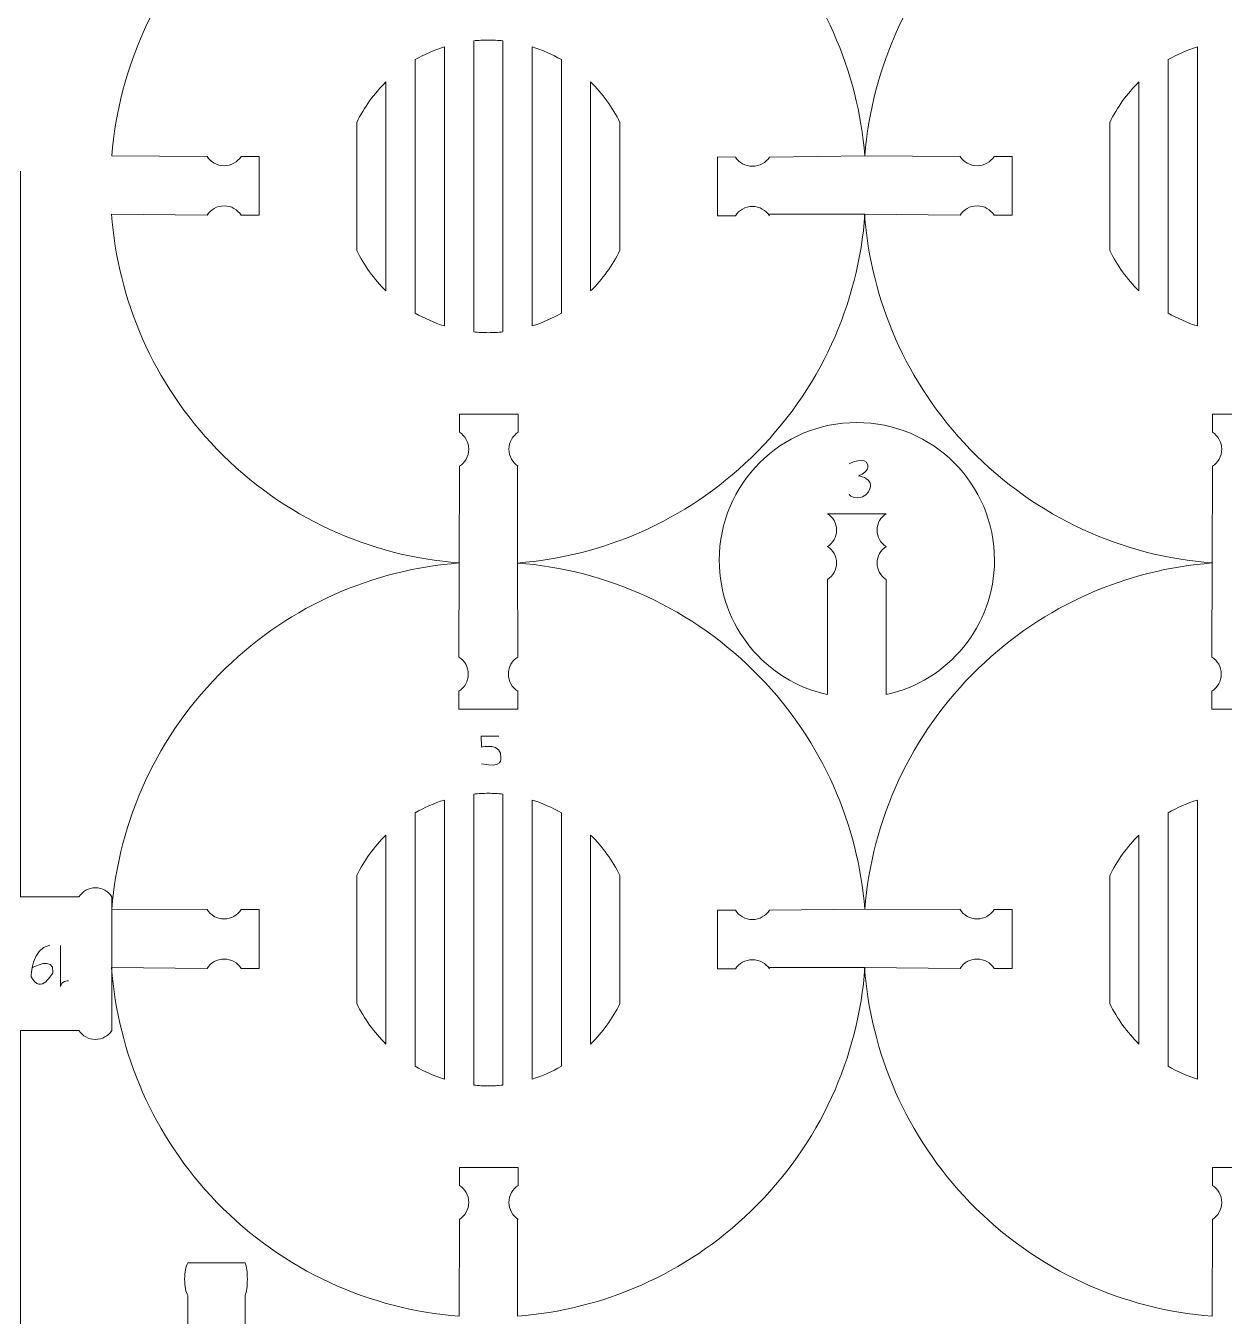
# Model space of a CAD drawing. Header units: centimetres. Extents: x -25 to 25, y -32.5 to 32.5.
# Drawn here: x -5.34 to 0.92, y 7.6 to 14.35 of the extents above; entities that cross this region are included whole.
import ezdxf

# ---------------------------------------------------------------- set-up
doc = ezdxf.new("R2010")
doc.units = ezdxf.units.CM
doc.header["$MEASUREMENT"] = 0
doc.layers.add('Capa 1', color=7, linetype='Continuous')

msp = doc.modelspace()

# ---------------------------------------------------------------- linework, layer by layer
at = {"layer": 'Capa 1', "color": 250, "lineweight": 9}
for points, knots in [([(-3.07836, 14.99002), (-3.07836, 14.99002), (-3.07781, 15.48221), (-3.07781, 15.48221), (-3.07781, 15.48221), (-3.52085, 15.44806), (-3.95504, 15.26498), (-4.29917, 14.93166), (-4.29917, 14.93166), (-4.65779, 14.58432), (-4.85638, 14.13403), (-4.89366, 13.67266), (-4.89366, 13.67266), (-4.89366, 13.67266), (-4.39528, 13.6696), (-4.39528, 13.6696)], [0, 0, 0, 0, 0.2, 0.2, 0.2, 0.2, 0.4, 0.4, 0.4, 0.4, 0.6, 0.6, 0.6, 0.6, 1, 1, 1, 1]), ([(-1.45425, 13.66634), (-1.45425, 13.66634), (-0.95574, 13.67266), (-0.95574, 13.67266), (-0.95574, 13.67266), (-0.99126, 14.11329), (-1.17419, 14.54473), (-1.50576, 14.88707), (-1.50576, 14.88707), (-1.85488, 15.2475), (-2.30798, 15.44625), (-2.77181, 15.4821), (-2.77181, 15.4821), (-2.77181, 15.4821), (-2.77099, 14.99002), (-2.77099, 14.99002)], [0, 0, 0, 0, 0.2, 0.2, 0.2, 0.2, 0.4, 0.4, 0.4, 0.4, 0.6, 0.6, 0.6, 0.6, 1, 1, 1, 1]), ([(0.85957, 14.99002), (0.85957, 14.99002), (0.86012, 15.48221), (0.86012, 15.48221), (0.86012, 15.48221), (0.41707, 15.44806), (-0.01711, 15.26498), (-0.36125, 14.93166), (-0.36125, 14.93166), (-0.71986, 14.58432), (-0.91846, 14.13403), (-0.95574, 13.67266), (-0.95574, 13.67266), (-0.95574, 13.67266), (-0.45735, 13.6696), (-0.45735, 13.6696)], [0, 0, 0, 0, 0.2, 0.2, 0.2, 0.2, 0.4, 0.4, 0.4, 0.4, 0.6, 0.6, 0.6, 0.6, 1, 1, 1, 1]), ([(-3.15417, 14.24265), (-3.15417, 14.24265), (-3.15417, 12.78266), (-3.15417, 12.78266), (-3.15417, 12.78266), (-3.20795, 12.79954), (-3.25917, 12.82219), (-3.3071, 12.8499), (-3.3071, 12.8499), (-3.3071, 12.8499), (-3.3071, 14.17541), (-3.3071, 14.17541), (-3.3071, 14.17541), (-3.25917, 14.20313), (-3.20795, 14.22577), (-3.15417, 14.24265)], [0, 0, 0, 0, 0.2, 0.2, 0.2, 0.2, 0.4, 0.4, 0.4, 0.4, 0.6, 0.6, 0.6, 0.6, 1, 1, 1, 1]), ([(-2.84832, 14.27386), (-2.84832, 14.27386), (-2.84832, 12.75145), (-2.84832, 12.75145), (-2.84832, 12.75145), (-2.87348, 12.74895), (-2.89899, 12.74766), (-2.92481, 12.74766), (-2.92481, 12.74766), (-2.9506, 12.74766), (-2.9761, 12.74895), (-3.00124, 12.75145), (-3.00124, 12.75145), (-3.00124, 12.75145), (-3.00124, 14.27386), (-3.00124, 14.27386), (-3.00124, 14.27386), (-2.9761, 14.27636), (-2.9506, 14.27766), (-2.92481, 14.27766), (-2.92481, 14.27766), (-2.89899, 14.27766), (-2.87348, 14.27636), (-2.84832, 14.27386)], [0, 0, 0, 0, 0.1428571, 0.1428571, 0.1428571, 0.1428571, 0.2857143, 0.2857143, 0.2857143, 0.2857143, 0.4285714, 0.4285714, 0.4285714, 0.4285714, 0.5714286, 0.5714286, 0.5714286, 0.5714286, 0.7142857, 0.7142857, 0.7142857, 0.7142857, 1, 1, 1, 1]), ([(-2.54246, 14.17538), (-2.54246, 14.17538), (-2.54246, 12.84993), (-2.54246, 12.84993), (-2.54246, 12.84993), (-2.5904, 12.82222), (-2.64161, 12.79957), (-2.69539, 12.78267), (-2.69539, 12.78267), (-2.69539, 12.78267), (-2.69539, 14.24264), (-2.69539, 14.24264), (-2.69539, 14.24264), (-2.64161, 14.22575), (-2.5904, 14.2031), (-2.54246, 14.17538)], [0, 0, 0, 0, 0.2, 0.2, 0.2, 0.2, 0.4, 0.4, 0.4, 0.4, 0.6, 0.6, 0.6, 0.6, 1, 1, 1, 1]), ([(0.78375, 14.24265), (0.78375, 14.24265), (0.78375, 12.78266), (0.78375, 12.78266), (0.78375, 12.78266), (0.72998, 12.79954), (0.67875, 12.82219), (0.63082, 12.8499), (0.63082, 12.8499), (0.63082, 12.8499), (0.63082, 14.17541), (0.63082, 14.17541), (0.63082, 14.17541), (0.67875, 14.20313), (0.72998, 14.22577), (0.78375, 14.24265)], [0, 0, 0, 0, 0.2, 0.2, 0.2, 0.2, 0.4, 0.4, 0.4, 0.4, 0.6, 0.6, 0.6, 0.6, 1, 1, 1, 1]), ([(-3.46003, 14.05917), (-3.46003, 14.05917), (-3.46003, 12.96614), (-3.46003, 12.96614), (-3.46003, 12.96614), (-3.52238, 13.02721), (-3.57432, 13.09884), (-3.61296, 13.17816), (-3.61296, 13.17816), (-3.61296, 13.17816), (-3.61296, 13.84716), (-3.61296, 13.84716), (-3.61296, 13.84716), (-3.57432, 13.92647), (-3.52238, 13.99811), (-3.46003, 14.05917)], [0, 0, 0, 0, 0.2, 0.2, 0.2, 0.2, 0.4, 0.4, 0.4, 0.4, 0.6, 0.6, 0.6, 0.6, 1, 1, 1, 1]), ([(-2.2366, 13.84705), (-2.2366, 13.84705), (-2.2366, 13.17826), (-2.2366, 13.17826), (-2.2366, 13.17826), (-2.27523, 13.09891), (-2.32719, 13.02728), (-2.38953, 12.96619), (-2.38953, 12.96619), (-2.38953, 12.96619), (-2.38953, 14.05912), (-2.38953, 14.05912), (-2.38953, 14.05912), (-2.32719, 13.99803), (-2.27523, 13.9264), (-2.2366, 13.84705)], [0, 0, 0, 0, 0.2, 0.2, 0.2, 0.2, 0.4, 0.4, 0.4, 0.4, 0.6, 0.6, 0.6, 0.6, 1, 1, 1, 1]), ([(0.47789, 14.05917), (0.47789, 14.05917), (0.47789, 12.96614), (0.47789, 12.96614), (0.47789, 12.96614), (0.41554, 13.02721), (0.3636, 13.09884), (0.32497, 13.17816), (0.32497, 13.17816), (0.32497, 13.17816), (0.32497, 13.84716), (0.32497, 13.84716), (0.32497, 13.84716), (0.3636, 13.92647), (0.41554, 13.99811), (0.47789, 14.05917)], [0, 0, 0, 0, 0.2, 0.2, 0.2, 0.2, 0.4, 0.4, 0.4, 0.4, 0.6, 0.6, 0.6, 0.6, 1, 1, 1, 1]), ([(-4.21728, 13.6696), (-4.23607, 13.64033), (-4.26892, 13.62093), (-4.30628, 13.62093), (-4.30628, 13.62093), (-4.34365, 13.62093), (-4.37649, 13.64033), (-4.39528, 13.6696)], [0, 0, 0, 0, 0.3333333, 0.3333333, 0.3333333, 0.3333333, 1, 1, 1, 1]), ([(-4.21728, 13.6696), (-4.21728, 13.6696), (-4.12385, 13.66972), (-4.12385, 13.66972), (-4.12385, 13.66972), (-4.12385, 13.66972), (-4.12385, 13.36224), (-4.12385, 13.36224), (-4.12385, 13.36224), (-4.12385, 13.36224), (-4.21729, 13.36224), (-4.21729, 13.36224)], [0, 0, 0, 0, 0.25, 0.25, 0.25, 0.25, 0.5, 0.5, 0.5, 0.5, 1, 1, 1, 1]), ([(-1.63225, 13.66634), (-1.63225, 13.66634), (-1.72568, 13.66645), (-1.72568, 13.66645), (-1.72568, 13.66645), (-1.72568, 13.66645), (-1.72568, 13.35897), (-1.72568, 13.35897), (-1.72568, 13.35897), (-1.72568, 13.35897), (-1.63224, 13.35897), (-1.63224, 13.35897)], [0, 0, 0, 0, 0.25, 0.25, 0.25, 0.25, 0.5, 0.5, 0.5, 0.5, 1, 1, 1, 1]), ([(-1.45426, 13.66634), (-1.47304, 13.63707), (-1.50589, 13.61767), (-1.54325, 13.61767), (-1.54325, 13.61767), (-1.58062, 13.61767), (-1.61346, 13.63707), (-1.63225, 13.66634)], [0, 0, 0, 0, 0.3333333, 0.3333333, 0.3333333, 0.3333333, 1, 1, 1, 1]), ([(-0.27936, 13.6696), (-0.29815, 13.64033), (-0.33099, 13.62093), (-0.36836, 13.62093), (-0.36836, 13.62093), (-0.40572, 13.62093), (-0.43857, 13.64033), (-0.45736, 13.6696)], [0, 0, 0, 0, 0.3333333, 0.3333333, 0.3333333, 0.3333333, 1, 1, 1, 1]), ([(-0.27936, 13.6696), (-0.27936, 13.6696), (-0.18592, 13.66972), (-0.18592, 13.66972), (-0.18592, 13.66972), (-0.18592, 13.66972), (-0.18592, 13.36224), (-0.18592, 13.36224), (-0.18592, 13.36224), (-0.18592, 13.36224), (-0.27937, 13.36224), (-0.27937, 13.36224)], [0, 0, 0, 0, 0.25, 0.25, 0.25, 0.25, 0.5, 0.5, 0.5, 0.5, 1, 1, 1, 1]), ([(-5.06546, 9.79803), (-5.4053, 9.79803), (-5.30116, 9.79803), (-5.37146, 9.79803), (-5.37146, 9.79803), (-5.37146, 9.79803), (-5.37145, 13.59152), (-5.37145, 13.59152)], [0, 0, 0, 0, 0.3333333, 0.3333333, 0.3333333, 0.3333333, 1, 1, 1, 1]), ([(-4.39528, 13.36224), (-4.39528, 13.36224), (-4.89478, 13.36665), (-4.89478, 13.36665), (-4.89478, 13.36665), (-4.862, 12.92117), (-4.67885, 12.48421), (-4.34377, 12.13826), (-4.34377, 12.13826), (-3.99467, 11.77785), (-3.5416, 11.57909), (-3.07781, 11.54324), (-3.07781, 11.54324), (-3.07781, 11.54324), (-3.07577, 12.04922), (-3.07577, 12.04922)], [0, 0, 0, 0, 0.2, 0.2, 0.2, 0.2, 0.4, 0.4, 0.4, 0.4, 0.6, 0.6, 0.6, 0.6, 1, 1, 1, 1]), ([(-4.21728, 13.36224), (-4.23607, 13.39151), (-4.26892, 13.41092), (-4.30628, 13.41092), (-4.30628, 13.41092), (-4.34365, 13.41092), (-4.37649, 13.39151), (-4.39528, 13.36224)], [0, 0, 0, 0, 0.3333333, 0.3333333, 0.3333333, 0.3333333, 1, 1, 1, 1]), ([(-2.77208, 12.05169), (-2.77208, 12.05169), (-2.7718, 11.54311), (-2.7718, 11.54311), (-2.7718, 11.54311), (-2.32872, 11.57727), (-1.89452, 11.76033), (-1.55037, 12.09366), (-1.55037, 12.09366), (-1.18812, 12.44451), (-0.98919, 12.9004), (-0.9548, 13.36665), (-0.9548, 13.36665), (-0.9548, 13.36665), (-1.45345, 13.36694), (-1.45345, 13.36694)], [0, 0, 0, 0, 0.2, 0.2, 0.2, 0.2, 0.4, 0.4, 0.4, 0.4, 0.6, 0.6, 0.6, 0.6, 1, 1, 1, 1]), ([(-1.45426, 13.35898), (-1.47304, 13.38825), (-1.50589, 13.40765), (-1.54325, 13.40765), (-1.54325, 13.40765), (-1.58062, 13.40765), (-1.61346, 13.38825), (-1.63225, 13.35898)], [0, 0, 0, 0, 0.3333333, 0.3333333, 0.3333333, 0.3333333, 1, 1, 1, 1]), ([(-0.45735, 13.36224), (-0.45735, 13.36224), (-0.95686, 13.36665), (-0.95686, 13.36665), (-0.95686, 13.36665), (-0.92408, 12.92117), (-0.74092, 12.48421), (-0.40584, 12.13826), (-0.40584, 12.13826), (-0.05675, 11.77785), (0.39632, 11.57909), (0.86012, 11.54324), (0.86012, 11.54324), (0.86012, 11.54324), (0.86216, 12.04922), (0.86216, 12.04922)], [0, 0, 0, 0, 0.2, 0.2, 0.2, 0.2, 0.4, 0.4, 0.4, 0.4, 0.6, 0.6, 0.6, 0.6, 1, 1, 1, 1]), ([(-0.27936, 13.36224), (-0.29815, 13.39151), (-0.33099, 13.41092), (-0.36836, 13.41092), (-0.36836, 13.41092), (-0.40572, 13.41092), (-0.43857, 13.39151), (-0.45736, 13.36224)], [0, 0, 0, 0, 0.3333333, 0.3333333, 0.3333333, 0.3333333, 1, 1, 1, 1]), ([(-3.07576, 12.22724), (-3.07576, 12.22724), (-3.07588, 12.32068), (-3.07588, 12.32068), (-3.07588, 12.32068), (-3.07588, 12.32068), (-2.7684, 12.32068), (-2.7684, 12.32068), (-2.7684, 12.32068), (-2.7684, 12.32068), (-2.7684, 12.22723), (-2.7684, 12.22723)], [0, 0, 0, 0, 0.25, 0.25, 0.25, 0.25, 0.5, 0.5, 0.5, 0.5, 1, 1, 1, 1]), ([(0.86216, 12.22724), (0.86216, 12.22724), (0.86205, 12.32068), (0.86205, 12.32068), (0.86205, 12.32068), (0.86205, 12.32068), (1.16953, 12.32068), (1.16953, 12.32068), (1.16953, 12.32068), (1.16953, 12.32068), (1.16953, 12.22723), (1.16953, 12.22723)], [0, 0, 0, 0, 0.25, 0.25, 0.25, 0.25, 0.5, 0.5, 0.5, 0.5, 1, 1, 1, 1]), ([(-3.07576, 12.04923), (-3.04649, 12.06802), (-3.02709, 12.10086), (-3.02709, 12.13823), (-3.02709, 12.13823), (-3.02709, 12.17559), (-3.04649, 12.20844), (-3.07576, 12.22722)], [0, 0, 0, 0, 0.3333333, 0.3333333, 0.3333333, 0.3333333, 1, 1, 1, 1]), ([(-2.7684, 12.04923), (-2.79767, 12.06802), (-2.81707, 12.10086), (-2.81707, 12.13823), (-2.81707, 12.13823), (-2.81707, 12.17559), (-2.79767, 12.20844), (-2.7684, 12.22722)], [0, 0, 0, 0, 0.3333333, 0.3333333, 0.3333333, 0.3333333, 1, 1, 1, 1]), ([(-1.15018, 11.4573), (-1.15018, 11.4573), (-1.15018, 10.85496), (-1.15018, 10.85496), (-1.15018, 10.85496), (-1.47413, 10.9251), (-1.71685, 11.21331), (-1.71685, 11.55827), (-1.71685, 11.55827), (-1.71685, 11.95574), (-1.39464, 12.27794), (-0.99718, 12.27794), (-0.99718, 12.27794), (-0.59972, 12.27794), (-0.27751, 11.95574), (-0.27751, 11.55827), (-0.27751, 11.55827), (-0.27751, 11.21331), (-0.52023, 10.92509), (-0.84418, 10.85496), (-0.84418, 10.85496), (-0.84418, 10.85496), (-0.84417, 11.45713), (-0.84417, 11.45713)], [0, 0, 0, 0, 0.1428571, 0.1428571, 0.1428571, 0.1428571, 0.2857143, 0.2857143, 0.2857143, 0.2857143, 0.4285714, 0.4285714, 0.4285714, 0.4285714, 0.5714286, 0.5714286, 0.5714286, 0.5714286, 0.7142857, 0.7142857, 0.7142857, 0.7142857, 1, 1, 1, 1]), ([(0.86216, 12.04923), (0.89143, 12.06802), (0.91084, 12.10086), (0.91084, 12.13823), (0.91084, 12.13823), (0.91084, 12.17559), (0.89143, 12.20844), (0.86216, 12.22722)], [0, 0, 0, 0, 0.3333333, 0.3333333, 0.3333333, 0.3333333, 1, 1, 1, 1]), ([(-1.15018, 11.80091), (-1.12193, 11.78278), (-1.1032, 11.75108), (-1.1032, 11.71501), (-1.1032, 11.71501), (-1.1032, 11.67894), (-1.12193, 11.64724), (-1.15018, 11.6291)], [0, 0, 0, 0, 0.3333333, 0.3333333, 0.3333333, 0.3333333, 1, 1, 1, 1]), ([(-0.84417, 11.80075), (-0.87242, 11.78261), (-0.89115, 11.75091), (-0.89115, 11.71485), (-0.89115, 11.71485), (-0.89115, 11.67878), (-0.87242, 11.64708), (-0.84417, 11.62894)], [0, 0, 0, 0, 0.3333333, 0.3333333, 0.3333333, 0.3333333, 1, 1, 1, 1]), ([(-1.15018, 11.6291), (-1.12193, 11.61097), (-1.1032, 11.57927), (-1.1032, 11.5432), (-1.1032, 11.5432), (-1.1032, 11.50713), (-1.12193, 11.47543), (-1.15018, 11.4573)], [0, 0, 0, 0, 0.3333333, 0.3333333, 0.3333333, 0.3333333, 1, 1, 1, 1]), ([(-0.84417, 11.62894), (-0.87242, 11.61081), (-0.89115, 11.5791), (-0.89115, 11.54304), (-0.89115, 11.54304), (-0.89115, 11.50697), (-0.87242, 11.47527), (-0.84417, 11.45713)], [0, 0, 0, 0, 0.3333333, 0.3333333, 0.3333333, 0.3333333, 1, 1, 1, 1]), ([(-3.07835, 11.05102), (-3.07835, 11.05102), (-3.0778, 11.54321), (-3.0778, 11.54321), (-3.0778, 11.54321), (-3.52084, 11.50906), (-3.95503, 11.32598), (-4.29916, 10.99267), (-4.29916, 10.99267), (-4.65778, 10.64533), (-4.85637, 10.19504), (-4.89365, 9.73367), (-4.89365, 9.73367), (-4.89365, 9.73367), (-4.39527, 9.73061), (-4.39527, 9.73061)], [0, 0, 0, 0, 0.2, 0.2, 0.2, 0.2, 0.4, 0.4, 0.4, 0.4, 0.6, 0.6, 0.6, 0.6, 1, 1, 1, 1]), ([(-1.45424, 9.72735), (-1.45424, 9.72735), (-0.95573, 9.73367), (-0.95573, 9.73367), (-0.95573, 9.73367), (-0.99125, 10.1743), (-1.17418, 10.60574), (-1.50575, 10.94807), (-1.50575, 10.94807), (-1.85487, 11.30851), (-2.30797, 11.50726), (-2.7718, 11.54311), (-2.7718, 11.54311), (-2.7718, 11.54311), (-2.77098, 11.05102), (-2.77098, 11.05102)], [0, 0, 0, 0, 0.2, 0.2, 0.2, 0.2, 0.4, 0.4, 0.4, 0.4, 0.6, 0.6, 0.6, 0.6, 1, 1, 1, 1]), ([(0.85958, 11.05102), (0.85958, 11.05102), (0.86013, 11.54321), (0.86013, 11.54321), (0.86013, 11.54321), (0.41708, 11.50906), (-0.0171, 11.32598), (-0.36124, 10.99267), (-0.36124, 10.99267), (-0.71985, 10.64533), (-0.91845, 10.19504), (-0.95573, 9.73367), (-0.95573, 9.73367), (-0.95573, 9.73367), (-0.45734, 9.73061), (-0.45734, 9.73061)], [0, 0, 0, 0, 0.2, 0.2, 0.2, 0.2, 0.4, 0.4, 0.4, 0.4, 0.6, 0.6, 0.6, 0.6, 1, 1, 1, 1]), ([(-3.07834, 10.87302), (-3.04907, 10.89181), (-3.02967, 10.92466), (-3.02967, 10.96202), (-3.02967, 10.96202), (-3.02967, 10.99939), (-3.04907, 11.03223), (-3.07834, 11.05102)], [0, 0, 0, 0, 0.3333333, 0.3333333, 0.3333333, 0.3333333, 1, 1, 1, 1]), ([(-2.77098, 10.87302), (-2.80025, 10.89181), (-2.81965, 10.92466), (-2.81965, 10.96202), (-2.81965, 10.96202), (-2.81965, 10.99939), (-2.80025, 11.03223), (-2.77098, 11.05102)], [0, 0, 0, 0, 0.3333333, 0.3333333, 0.3333333, 0.3333333, 1, 1, 1, 1]), ([(0.85958, 10.87302), (0.88885, 10.89181), (0.90826, 10.92466), (0.90826, 10.96202), (0.90826, 10.96202), (0.90826, 10.99939), (0.88885, 11.03223), (0.85958, 11.05102)], [0, 0, 0, 0, 0.3333333, 0.3333333, 0.3333333, 0.3333333, 1, 1, 1, 1]), ([(-3.07834, 10.87301), (-3.07834, 10.87301), (-3.07846, 10.77958), (-3.07846, 10.77958), (-3.07846, 10.77958), (-3.07846, 10.77958), (-2.77098, 10.77958), (-2.77098, 10.77958), (-2.77098, 10.77958), (-2.77098, 10.77958), (-2.77098, 10.87302), (-2.77098, 10.87302)], [0, 0, 0, 0, 0.25, 0.25, 0.25, 0.25, 0.5, 0.5, 0.5, 0.5, 1, 1, 1, 1]), ([(0.85958, 10.87301), (0.85958, 10.87301), (0.85947, 10.77958), (0.85947, 10.77958), (0.85947, 10.77958), (0.85947, 10.77958), (1.16694, 10.77958), (1.16694, 10.77958), (1.16694, 10.77958), (1.16694, 10.77958), (1.16694, 10.87302), (1.16694, 10.87302)], [0, 0, 0, 0, 0.25, 0.25, 0.25, 0.25, 0.5, 0.5, 0.5, 0.5, 1, 1, 1, 1]), ([(-2.84831, 10.33487), (-2.84831, 10.33487), (-2.84831, 8.81246), (-2.84831, 8.81246), (-2.84831, 8.81246), (-2.87347, 8.80996), (-2.89898, 8.80866), (-2.9248, 8.80866), (-2.9248, 8.80866), (-2.95059, 8.80866), (-2.97609, 8.80996), (-3.00123, 8.81246), (-3.00123, 8.81246), (-3.00123, 8.81246), (-3.00123, 10.33487), (-3.00123, 10.33487), (-3.00123, 10.33487), (-2.97609, 10.33737), (-2.95059, 10.33866), (-2.9248, 10.33866), (-2.9248, 10.33866), (-2.89898, 10.33866), (-2.87347, 10.33737), (-2.84831, 10.33487)], [0, 0, 0, 0, 0.1428571, 0.1428571, 0.1428571, 0.1428571, 0.2857143, 0.2857143, 0.2857143, 0.2857143, 0.4285714, 0.4285714, 0.4285714, 0.4285714, 0.5714286, 0.5714286, 0.5714286, 0.5714286, 0.7142857, 0.7142857, 0.7142857, 0.7142857, 1, 1, 1, 1]), ([(-3.15416, 10.30366), (-3.15416, 10.30366), (-3.15416, 8.84367), (-3.15416, 8.84367), (-3.15416, 8.84367), (-3.20794, 8.86055), (-3.25916, 8.88319), (-3.30709, 8.91091), (-3.30709, 8.91091), (-3.30709, 8.91091), (-3.30709, 10.23642), (-3.30709, 10.23642), (-3.30709, 10.23642), (-3.25916, 10.26413), (-3.20794, 10.28677), (-3.15416, 10.30366)], [0, 0, 0, 0, 0.2, 0.2, 0.2, 0.2, 0.4, 0.4, 0.4, 0.4, 0.6, 0.6, 0.6, 0.6, 1, 1, 1, 1]), ([(-2.54245, 10.23639), (-2.54245, 10.23639), (-2.54245, 8.91094), (-2.54245, 8.91094), (-2.54245, 8.91094), (-2.59039, 8.88322), (-2.6416, 8.86057), (-2.69538, 8.84368), (-2.69538, 8.84368), (-2.69538, 8.84368), (-2.69538, 10.30365), (-2.69538, 10.30365), (-2.69538, 10.30365), (-2.6416, 10.28675), (-2.59039, 10.2641), (-2.54245, 10.23639)], [0, 0, 0, 0, 0.2, 0.2, 0.2, 0.2, 0.4, 0.4, 0.4, 0.4, 0.6, 0.6, 0.6, 0.6, 1, 1, 1, 1]), ([(0.78376, 10.30366), (0.78376, 10.30366), (0.78376, 8.84367), (0.78376, 8.84367), (0.78376, 8.84367), (0.72999, 8.86055), (0.67876, 8.88319), (0.63083, 8.91091), (0.63083, 8.91091), (0.63083, 8.91091), (0.63083, 10.23642), (0.63083, 10.23642), (0.63083, 10.23642), (0.67876, 10.26413), (0.72999, 10.28677), (0.78376, 10.30366)], [0, 0, 0, 0, 0.2, 0.2, 0.2, 0.2, 0.4, 0.4, 0.4, 0.4, 0.6, 0.6, 0.6, 0.6, 1, 1, 1, 1]), ([(-3.46002, 10.12018), (-3.46002, 10.12018), (-3.46002, 9.02715), (-3.46002, 9.02715), (-3.46002, 9.02715), (-3.52237, 9.08821), (-3.57431, 9.15985), (-3.61295, 9.23916), (-3.61295, 9.23916), (-3.61295, 9.23916), (-3.61295, 9.90816), (-3.61295, 9.90816), (-3.61295, 9.90816), (-3.57431, 9.98748), (-3.52237, 10.05911), (-3.46002, 10.12018)], [0, 0, 0, 0, 0.2, 0.2, 0.2, 0.2, 0.4, 0.4, 0.4, 0.4, 0.6, 0.6, 0.6, 0.6, 1, 1, 1, 1]), ([(-2.23659, 9.90806), (-2.23659, 9.90806), (-2.23659, 9.23927), (-2.23659, 9.23927), (-2.23659, 9.23927), (-2.27522, 9.15992), (-2.32718, 9.08828), (-2.38952, 9.0272), (-2.38952, 9.0272), (-2.38952, 9.0272), (-2.38952, 10.12013), (-2.38952, 10.12013), (-2.38952, 10.12013), (-2.32718, 10.05904), (-2.27522, 9.9874), (-2.23659, 9.90806)], [0, 0, 0, 0, 0.2, 0.2, 0.2, 0.2, 0.4, 0.4, 0.4, 0.4, 0.6, 0.6, 0.6, 0.6, 1, 1, 1, 1]), ([(0.4779, 10.12018), (0.4779, 10.12018), (0.4779, 9.02715), (0.4779, 9.02715), (0.4779, 9.02715), (0.41555, 9.08821), (0.36361, 9.15985), (0.32498, 9.23916), (0.32498, 9.23916), (0.32498, 9.23916), (0.32498, 9.90816), (0.32498, 9.90816), (0.32498, 9.90816), (0.36361, 9.98748), (0.41555, 10.05911), (0.4779, 10.12018)], [0, 0, 0, 0, 0.2, 0.2, 0.2, 0.2, 0.4, 0.4, 0.4, 0.4, 0.6, 0.6, 0.6, 0.6, 1, 1, 1, 1]), ([(-4.89365, 9.79803), (-4.91178, 9.82629), (-4.94348, 9.84501), (-4.97955, 9.84501), (-4.97955, 9.84501), (-5.01562, 9.84501), (-5.04732, 9.82629), (-5.06546, 9.79803)], [0, 0, 0, 0, 0.3333333, 0.3333333, 0.3333333, 0.3333333, 1, 1, 1, 1]), ([(-4.21727, 9.73061), (-4.23606, 9.70134), (-4.2689, 9.68194), (-4.30627, 9.68194), (-4.30627, 9.68194), (-4.34364, 9.68194), (-4.37648, 9.70134), (-4.39527, 9.73061)], [0, 0, 0, 0, 0.3333333, 0.3333333, 0.3333333, 0.3333333, 1, 1, 1, 1]), ([(-4.21727, 9.73061), (-4.21727, 9.73061), (-4.12384, 9.73072), (-4.12384, 9.73072), (-4.12384, 9.73072), (-4.12384, 9.73072), (-4.12384, 9.42324), (-4.12384, 9.42324), (-4.12384, 9.42324), (-4.12384, 9.42324), (-4.21728, 9.42324), (-4.21728, 9.42324)], [0, 0, 0, 0, 0.25, 0.25, 0.25, 0.25, 0.5, 0.5, 0.5, 0.5, 1, 1, 1, 1]), ([(-1.63224, 9.72734), (-1.63224, 9.72734), (-1.72567, 9.72746), (-1.72567, 9.72746), (-1.72567, 9.72746), (-1.72567, 9.72746), (-1.72567, 9.41998), (-1.72567, 9.41998), (-1.72567, 9.41998), (-1.72567, 9.41998), (-1.63223, 9.41998), (-1.63223, 9.41998)], [0, 0, 0, 0, 0.25, 0.25, 0.25, 0.25, 0.5, 0.5, 0.5, 0.5, 1, 1, 1, 1]), ([(-1.45425, 9.72735), (-1.47303, 9.69807), (-1.50588, 9.67867), (-1.54324, 9.67867), (-1.54324, 9.67867), (-1.58061, 9.67867), (-1.61345, 9.69807), (-1.63224, 9.72735)], [0, 0, 0, 0, 0.3333333, 0.3333333, 0.3333333, 0.3333333, 1, 1, 1, 1]), ([(-0.27935, 9.73061), (-0.29814, 9.70134), (-0.33098, 9.68194), (-0.36835, 9.68194), (-0.36835, 9.68194), (-0.40571, 9.68194), (-0.43856, 9.70134), (-0.45735, 9.73061)], [0, 0, 0, 0, 0.3333333, 0.3333333, 0.3333333, 0.3333333, 1, 1, 1, 1]), ([(-0.27935, 9.73061), (-0.27935, 9.73061), (-0.18591, 9.73072), (-0.18591, 9.73072), (-0.18591, 9.73072), (-0.18591, 9.73072), (-0.18591, 9.42324), (-0.18591, 9.42324), (-0.18591, 9.42324), (-0.18591, 9.42324), (-0.27936, 9.42324), (-0.27936, 9.42324)], [0, 0, 0, 0, 0.25, 0.25, 0.25, 0.25, 0.5, 0.5, 0.5, 0.5, 1, 1, 1, 1]), ([(-4.21727, 9.42325), (-4.23606, 9.45252), (-4.2689, 9.47192), (-4.30627, 9.47192), (-4.30627, 9.47192), (-4.34364, 9.47192), (-4.37648, 9.45252), (-4.39527, 9.42325)], [0, 0, 0, 0, 0.3333333, 0.3333333, 0.3333333, 0.3333333, 1, 1, 1, 1]), ([(-1.45425, 9.41998), (-1.47303, 9.44925), (-1.50588, 9.46866), (-1.54324, 9.46866), (-1.54324, 9.46866), (-1.58061, 9.46866), (-1.61345, 9.44925), (-1.63224, 9.41998)], [0, 0, 0, 0, 0.3333333, 0.3333333, 0.3333333, 0.3333333, 1, 1, 1, 1]), ([(-0.27935, 9.42325), (-0.29814, 9.45252), (-0.33098, 9.47192), (-0.36835, 9.47192), (-0.36835, 9.47192), (-0.40571, 9.47192), (-0.43856, 9.45252), (-0.45735, 9.42325)], [0, 0, 0, 0, 0.3333333, 0.3333333, 0.3333333, 0.3333333, 1, 1, 1, 1]), ([(-4.39527, 9.42324), (-4.39527, 9.42324), (-4.89477, 9.42766), (-4.89477, 9.42766), (-4.89477, 9.42766), (-4.86199, 8.98217), (-4.67884, 8.54522), (-4.34376, 8.19926), (-4.34376, 8.19926), (-3.99466, 7.83886), (-3.54159, 7.6401), (-3.0778, 7.60425), (-3.0778, 7.60425), (-3.0778, 7.60425), (-3.07576, 8.11023), (-3.07576, 8.11023)], [0, 0, 0, 0, 0.2, 0.2, 0.2, 0.2, 0.4, 0.4, 0.4, 0.4, 0.6, 0.6, 0.6, 0.6, 1, 1, 1, 1]), ([(-2.77207, 8.1127), (-2.77207, 8.1127), (-2.77179, 7.60411), (-2.77179, 7.60411), (-2.77179, 7.60411), (-2.32871, 7.63827), (-1.89451, 7.82133), (-1.55036, 8.15467), (-1.55036, 8.15467), (-1.18811, 8.50552), (-0.98918, 8.96141), (-0.95479, 9.42766), (-0.95479, 9.42766), (-0.95479, 9.42766), (-1.45344, 9.42794), (-1.45344, 9.42794)], [0, 0, 0, 0, 0.2, 0.2, 0.2, 0.2, 0.4, 0.4, 0.4, 0.4, 0.6, 0.6, 0.6, 0.6, 1, 1, 1, 1]), ([(-0.45734, 9.42324), (-0.45734, 9.42324), (-0.95685, 9.42766), (-0.95685, 9.42766), (-0.95685, 9.42766), (-0.92407, 8.98217), (-0.74091, 8.54522), (-0.40583, 8.19926), (-0.40583, 8.19926), (-0.05674, 7.83886), (0.39633, 7.6401), (0.86013, 7.60425), (0.86013, 7.60425), (0.86013, 7.60425), (0.86217, 8.11023), (0.86217, 8.11023)], [0, 0, 0, 0, 0.2, 0.2, 0.2, 0.2, 0.4, 0.4, 0.4, 0.4, 0.6, 0.6, 0.6, 0.6, 1, 1, 1, 1]), ([(-5.37146, 6.02849), (-5.37146, 6.02849), (-5.37146, 9.09841), (-5.37146, 9.09841), (-5.37146, 9.09841), (-5.31207, 9.09841), (-5.15855, 9.09841), (-5.06546, 9.09841)], [0, 0, 0, 0, 0.3333333, 0.3333333, 0.3333333, 0.3333333, 1, 1, 1, 1]), ([(-4.89365, 9.09841), (-4.91178, 9.07016), (-4.94348, 9.05143), (-4.97955, 9.05143), (-4.97955, 9.05143), (-5.01562, 9.05143), (-5.04732, 9.07016), (-5.06546, 9.09841)], [0, 0, 0, 0, 0.3333333, 0.3333333, 0.3333333, 0.3333333, 1, 1, 1, 1]), ([(-3.07575, 8.28824), (-3.07575, 8.28824), (-3.07587, 8.38168), (-3.07587, 8.38168), (-3.07587, 8.38168), (-3.07587, 8.38168), (-2.76839, 8.38168), (-2.76839, 8.38168), (-2.76839, 8.38168), (-2.76839, 8.38168), (-2.76839, 8.28823), (-2.76839, 8.28823)], [0, 0, 0, 0, 0.25, 0.25, 0.25, 0.25, 0.5, 0.5, 0.5, 0.5, 1, 1, 1, 1]), ([(0.86217, 8.28824), (0.86217, 8.28824), (0.86206, 8.38168), (0.86206, 8.38168), (0.86206, 8.38168), (0.86206, 8.38168), (1.16954, 8.38168), (1.16954, 8.38168), (1.16954, 8.38168), (1.16954, 8.38168), (1.16954, 8.28823), (1.16954, 8.28823)], [0, 0, 0, 0, 0.25, 0.25, 0.25, 0.25, 0.5, 0.5, 0.5, 0.5, 1, 1, 1, 1]), ([(-3.07575, 8.11023), (-3.04648, 8.12902), (-3.02708, 8.16186), (-3.02708, 8.19923), (-3.02708, 8.19923), (-3.02708, 8.2366), (-3.04648, 8.26944), (-3.07575, 8.28823)], [0, 0, 0, 0, 0.3333333, 0.3333333, 0.3333333, 0.3333333, 1, 1, 1, 1]), ([(-2.76839, 8.11023), (-2.79766, 8.12902), (-2.81706, 8.16186), (-2.81706, 8.19923), (-2.81706, 8.19923), (-2.81706, 8.2366), (-2.79766, 8.26944), (-2.76839, 8.28823)], [0, 0, 0, 0, 0.3333333, 0.3333333, 0.3333333, 0.3333333, 1, 1, 1, 1]), ([(0.86217, 8.11023), (0.89144, 8.12902), (0.91085, 8.16186), (0.91085, 8.19923), (0.91085, 8.19923), (0.91085, 8.2366), (0.89144, 8.26944), (0.86217, 8.28823)], [0, 0, 0, 0, 0.3333333, 0.3333333, 0.3333333, 0.3333333, 1, 1, 1, 1]), ([(-4.49654, 7.88362), (-4.50644, 7.86548), (-4.513, 7.83378), (-4.513, 7.79771), (-4.513, 7.79771), (-4.513, 7.76165), (-4.50644, 7.72995), (-4.49654, 7.71181)], [0, 0, 0, 0, 0.3333333, 0.3333333, 0.3333333, 0.3333333, 1, 1, 1, 1]), ([(-4.19654, 7.88362), (-4.18947, 7.86548), (-4.18479, 7.83378), (-4.18479, 7.79771), (-4.18479, 7.79771), (-4.18479, 7.76165), (-4.18947, 7.72995), (-4.19654, 7.71181)], [0, 0, 0, 0, 0.3333333, 0.3333333, 0.3333333, 0.3333333, 1, 1, 1, 1]), ([(-4.49654, 7.71181), (-4.49654, 7.71181), (-4.49654, 7.44599), (-4.49654, 7.44599), (-4.49654, 7.44599), (-4.49654, 7.44599), (-5.03438, 7.44568), (-5.03438, 7.44568), (-5.03438, 7.44568), (-5.03438, 7.44568), (-5.20207, 7.11), (-5.20207, 7.11), (-5.20207, 7.11), (-5.20207, 7.11), (-4.36847, 6.69358), (-4.36847, 6.69358), (-4.36847, 6.69358), (-4.36847, 6.69358), (-4.75974, 5.91033), (-4.75974, 5.91033), (-4.75974, 5.91033), (-4.75974, 5.91033), (-3.88955, 5.47563), (-3.88955, 5.47563), (-3.88955, 5.47563), (-3.88955, 5.47563), (-3.65027, 5.95916), (-3.65027, 5.95916), (-3.65027, 5.95916), (-3.65027, 5.95916), (-4.09358, 6.19046), (-4.09358, 6.19046)], [0, 0, 0, 0, 0.1111111, 0.1111111, 0.1111111, 0.1111111, 0.2222222, 0.2222222, 0.2222222, 0.2222222, 0.3333333, 0.3333333, 0.3333333, 0.3333333, 0.4444444, 0.4444444, 0.4444444, 0.4444444, 0.5555556, 0.5555556, 0.5555556, 0.5555556, 0.6666667, 0.6666667, 0.6666667, 0.6666667, 0.7777778, 0.7777778, 0.7777778, 0.7777778, 1, 1, 1, 1]), ([(-3.97582, 6.44337), (-3.97582, 6.44337), (-3.26635, 6.10098), (-3.26635, 6.10098), (-3.26635, 6.10098), (-3.26635, 6.10098), (-2.80238, 7.02976), (-2.80238, 7.02976), (-2.80238, 7.02976), (-2.80238, 7.02976), (-3.63598, 7.44618), (-3.63598, 7.44618), (-3.63598, 7.44618), (-3.63598, 7.44618), (-4.19654, 7.44599), (-4.19654, 7.44599), (-4.19654, 7.44599), (-4.19654, 7.44599), (-4.19654, 7.71181), (-4.19654, 7.71181)], [0, 0, 0, 0, 0.1666667, 0.1666667, 0.1666667, 0.1666667, 0.3333333, 0.3333333, 0.3333333, 0.3333333, 0.5, 0.5, 0.5, 0.5, 0.6666667, 0.6666667, 0.6666667, 0.6666667, 1, 1, 1, 1])]:
    msp.add_open_spline(points, degree=3, knots=knots, dxfattribs=at)
at = {"layer": 'Capa 1', "color": 22, "lineweight": 9}
for points, knots in [([(-1.03759, 11.90226), (-1.03759, 11.90226), (-1.03021, 11.88341), (-0.99344, 11.88463), (-0.99344, 11.88463), (-0.97436, 11.88526), (-0.96069, 11.89209), (-0.95078, 11.89989), (-0.95078, 11.89989), (-0.9266, 11.91896), (-0.92536, 11.94859), (-0.92536, 11.94859), (-0.92536, 11.94859), (-0.9266, 11.99113), (-0.98905, 11.99933), (-0.98905, 11.99933), (-0.98905, 11.99933), (-0.92789, 12.02207), (-0.9405, 12.05484), (-0.9405, 12.05484), (-0.9405, 12.05484), (-0.94932, 12.10526), (-1.03759, 12.06243), (-1.03759, 12.06243)], [0, 0, 0, 0, 0.1428571, 0.1428571, 0.1428571, 0.1428571, 0.2857143, 0.2857143, 0.2857143, 0.2857143, 0.4285714, 0.4285714, 0.4285714, 0.4285714, 0.5714286, 0.5714286, 0.5714286, 0.5714286, 0.7142857, 0.7142857, 0.7142857, 0.7142857, 1, 1, 1, 1]), ([(-2.8696, 10.6378), (-2.8696, 10.6378), (-2.9629, 10.63836), (-2.9629, 10.63836), (-2.9629, 10.63836), (-2.9629, 10.63836), (-2.95955, 10.58085), (-2.95955, 10.58085)], [0, 0, 0, 0, 0.3333333, 0.3333333, 0.3333333, 0.3333333, 1, 1, 1, 1]), ([(-2.95955, 10.58085), (-2.95955, 10.58085), (-2.85235, 10.60539), (-2.85866, 10.52254), (-2.85866, 10.52254), (-2.85866, 10.52254), (-2.84733, 10.46573), (-2.95955, 10.49349)], [0, 0, 0, 0, 0.3333333, 0.3333333, 0.3333333, 0.3333333, 1, 1, 1, 1]), ([(-5.31063, 9.42631), (-5.31063, 9.42631), (-5.19367, 9.4924), (-5.20205, 9.40217), (-5.20205, 9.40217), (-5.20205, 9.40217), (-5.26293, 9.28015), (-5.31561, 9.37981), (-5.31561, 9.37981), (-5.31561, 9.37981), (-5.31513, 9.52784), (-5.21864, 9.54442)], [0, 0, 0, 0, 0.25, 0.25, 0.25, 0.25, 0.5, 0.5, 0.5, 0.5, 1, 1, 1, 1])]:
    msp.add_open_spline(points, degree=3, knots=knots, dxfattribs=at)
at = {"layer": 'Capa 1', "color": 250, "lineweight": 9}
for points in [[(-0.84417, 11.80075), (-0.84417, 11.80075), (-1.15018, 11.80091), (-1.15018, 11.80091)], [(-4.89365, 9.09841), (-4.89365, 9.09841), (-4.89365, 9.79803), (-4.89365, 9.79803)], [(-4.19654, 7.88362), (-4.19654, 7.88362), (-4.49654, 7.88362), (-4.49654, 7.88362)]]:
    msp.add_open_spline(points, degree=3, dxfattribs=at)
at = {"layer": 'Capa 1', "color": 22, "lineweight": 9}
for points in [[(-5.16283, 9.32867), (-5.16283, 9.32867), (-5.16283, 9.54237), (-5.16283, 9.54237)], [(-5.11994, 9.35868), (-5.11994, 9.35868), (-5.16116, 9.35699), (-5.16283, 9.32867)]]:
    msp.add_open_spline(points, degree=3, dxfattribs=at)

doc.saveas('drawing.dxf')
